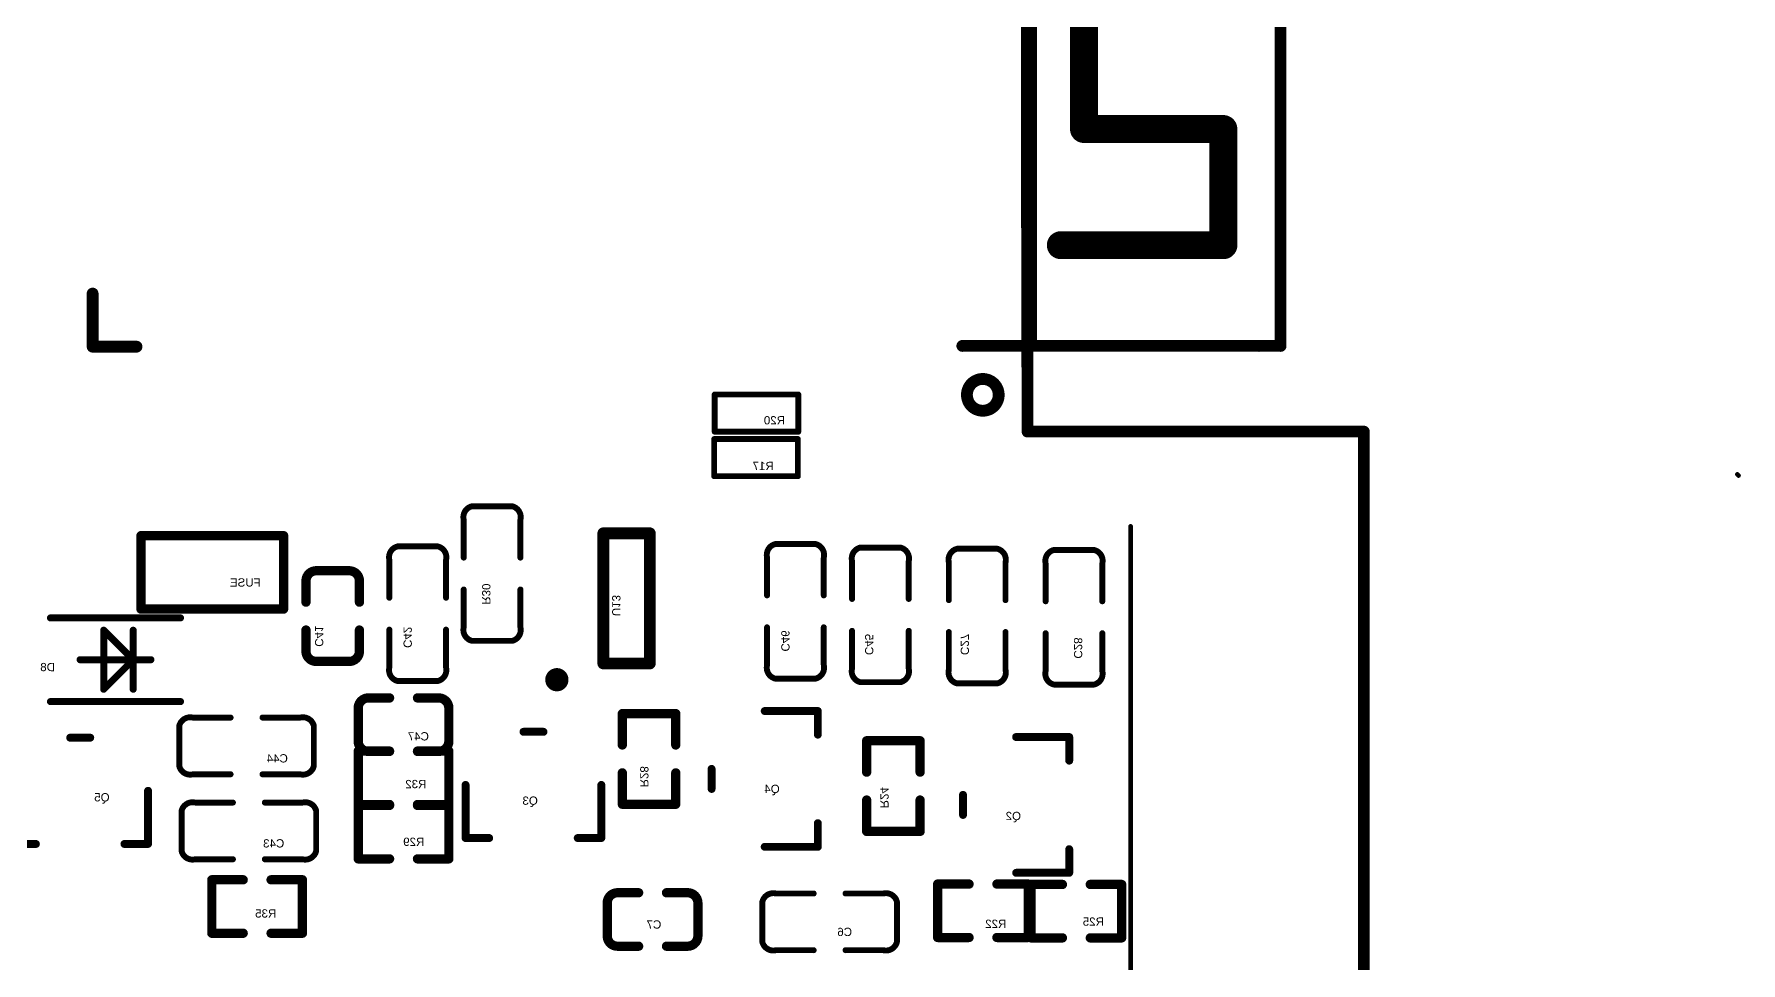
# Model space of a CAD drawing. Header units: millimetres. Extents: x 0 to 71, y -118 to 1.
# Drawn here: x 34.46 to 71.18, y -39.78 to -19.8 of the extents above; entities that cross this region are included whole.
import ezdxf

# ---------------------------------------------------------------- set-up
doc = ezdxf.new("R2010")
doc.units = ezdxf.units.MM
doc.layers.add('BottomOverlay', color=54, linetype='Continuous')
doc.layers.add('KeepOutLayer', color=6, linetype='Continuous')
doc.styles.add('Arial', font='arial.ttf', dxfattribs={"height": 0.2})

# ---------------------------------------------------------------- blocks, each defined once
blk = doc.blocks.new('WIFIM_SMD_ESP32_S32MB_B_4')
at = {"layer": 'BottomOverlay'}
for points, const_width in [([(-8.78, 9.143), (-8.78, 8.198)], 0.254), ([(-7.637, 9.143), (-8.78, 9.143)], 0.254), ([(7.603, 9.143), (8.873, 9.143)], 0.254), ([(8.873, 9.143), (8.873, 8.198)], 0.254), ([(-8.763, -9.571), (-8.763, -15.954)], 0.254), ([(9.271, -9.571), (9.271, -15.954)], 0.254), ([(-8.763, -11.054), (9.271, -11.054)], 0.254), ([(-6.596, -11.69), (-6.596, -15.19)], 0.6), ([(5.334, -11.822), (5.334, -15.189)], 0.6), ([(6.904, -11.822), (6.904, -15.189)], 0.6), ([(-4.097, -12.189), (-1.595, -12.189)], 0.6), ([(-4.097, -12.189), (-4.097, -15.189)], 0.6), ([(-1.595, -12.189), (-1.595, -15.189)], 0.6), ([(0.904, -12.189), (3.403, -12.189)], 0.6), ([(0.904, -12.189), (0.904, -15.189)], 0.6), ([(3.403, -12.189), (3.403, -15.189)], 0.6), ([(-4.097, -15.189), (-6.596, -15.19)], 0.6), ([(-1.595, -15.189), (0.904, -15.189)], 0.6), ([(3.403, -15.189), (6.904, -15.189)], 0.6), ([(-8.763, -15.954), (-8.763, -16.42)], 0.254), ([(9.271, -15.954), (9.274, -16.42)], 0.254), ([(-8.763, -16.42), (9.274, -16.42)], 0.254)]:
    blk.add_lwpolyline(points, dxfattribs=dict(at, const_width=const_width))
for points, const_width in [([(-8.843, 9.143, 1), (-8.716, 9.143, 1)], 0.127), ([(-8.843, 9.143, 1), (-8.716, 9.143, 1)], 0.127), ([(-7.7, 9.143, 1), (-7.573, 9.143, 1)], 0.127), ([(7.54, 9.143, 1), (7.667, 9.143, 1)], 0.127), ([(8.81, 9.143, 1), (8.937, 9.143, 1)], 0.127), ([(8.81, 9.143, 1), (8.937, 9.143, 1)], 0.127), ([(-8.843, 8.198, 1), (-8.716, 8.198, 1)], 0.127), ([(8.81, 8.198, 1), (8.937, 8.198, 1)], 0.127), ([(-9.474, -10.012, 1), (-10.158, -10.012, 1)], 0.254), ([(-8.827, -9.571, 1), (-8.7, -9.571, 1)], 0.127), ([(9.207, -9.571, 1), (9.334, -9.571, 1)], 0.127), ([(-10.222, -10.012, 1), (-10.095, -10.012, 1)], 0.127), ([(-9.537, -10.012, 1), (-9.41, -10.012, 1)], 0.127), ([(-8.826, -11.054, 1), (-8.7, -11.054, 1)], 0.127), ([(9.207, -11.054, 1), (9.334, -11.054, 1)], 0.127), ([(-6.746, -11.69, 1), (-6.446, -11.69, 1)], 0.3), ([(5.184, -11.822, 1), (5.484, -11.822, 1)], 0.3), ([(6.754, -11.822, 1), (7.054, -11.822, 1)], 0.3), ([(-4.247, -12.189, 1), (-3.947, -12.189, 1)], 0.3), ([(-4.247, -12.189, 1), (-3.947, -12.189, 1)], 0.3), ([(-1.745, -12.189, 1), (-1.445, -12.189, 1)], 0.3), ([(-1.745, -12.189, 1), (-1.445, -12.189, 1)], 0.3), ([(0.754, -12.189, 1), (1.054, -12.189, 1)], 0.3), ([(0.754, -12.189, 1), (1.054, -12.189, 1)], 0.3), ([(3.253, -12.189, 1), (3.553, -12.189, 1)], 0.3), ([(3.253, -12.189, 1), (3.553, -12.189, 1)], 0.3), ([(-6.746, -15.19, 1), (-6.446, -15.19, 1)], 0.3), ([(-6.746, -15.19, 1), (-6.446, -15.19, 1)], 0.3), ([(-4.247, -15.189, 1), (-3.947, -15.189, 1)], 0.3), ([(-4.247, -15.189, 1), (-3.947, -15.189, 1)], 0.3), ([(-1.745, -15.189, 1), (-1.445, -15.189, 1)], 0.3), ([(-1.745, -15.189, 1), (-1.445, -15.189, 1)], 0.3), ([(0.754, -15.189, 1), (1.054, -15.189, 1)], 0.3), ([(0.754, -15.189, 1), (1.054, -15.189, 1)], 0.3), ([(3.253, -15.189, 1), (3.553, -15.189, 1)], 0.3), ([(3.253, -15.189, 1), (3.553, -15.189, 1)], 0.3), ([(5.184, -15.189, 1), (5.484, -15.189, 1)], 0.3), ([(6.754, -15.189, 1), (7.054, -15.189, 1)], 0.3), ([(6.754, -15.189, 1), (7.054, -15.189, 1)], 0.3), ([(-8.827, -15.954, 1), (-8.7, -15.954, 1)], 0.127), ([(-8.827, -15.954, 1), (-8.7, -15.954, 1)], 0.127), ([(9.207, -15.954, 1), (9.334, -15.954, 1)], 0.127), ([(9.207, -15.954, 1), (9.334, -15.954, 1)], 0.127), ([(-8.827, -16.42, 1), (-8.7, -16.42, 1)], 0.127), ([(-8.827, -16.42, 1), (-8.7, -16.42, 1)], 0.127), ([(9.21, -16.42, 1), (9.337, -16.42, 1)], 0.127), ([(9.21, -16.42, 1), (9.337, -16.42, 1)], 0.127)]:
    blk.add_lwpolyline(points, format="xyb", close=True, dxfattribs=dict(at, const_width=const_width))
blk = doc.blocks.new('LC_SOT_23_5_B_10')
at = {"layer": 'BottomOverlay'}
for points, const_width in [([(1.625, 1.75, 1), (1.375, 1.75, 1)], 0.25), ([(1.313, 1.75, 1), (1.438, 1.75, 1)], 0.125), ([(1.563, 1.75, 1), (1.688, 1.75, 1)], 0.125), ([(-0.563, 1.4, 1), (-0.436, 1.4, 1)], 0.127), ([(-0.563, 1.4, 1), (-0.436, 1.4, 1)], 0.127), ([(0.437, 1.4, 1), (0.564, 1.4, 1)], 0.127), ([(0.437, 1.4, 1), (0.564, 1.4, 1)], 0.127), ([(-0.563, -1.4, 1), (-0.436, -1.4, 1)], 0.127), ([(-0.563, -1.4, 1), (-0.436, -1.4, 1)], 0.127), ([(0.437, -1.4, 1), (0.564, -1.4, 1)], 0.127), ([(0.437, -1.4, 1), (0.564, -1.4, 1)], 0.127)]:
    blk.add_lwpolyline(points, format="xyb", close=True, dxfattribs=dict(at, const_width=const_width))
at = {"layer": 'BottomOverlay', "const_width": 0.254}
for points in [[(0.5, 1.4), (-0.5, 1.4)], [(-0.5, 1.4), (-0.5, -1.4)], [(0.5, 1.4), (0.5, -1.4)], [(0.5, -1.4), (-0.5, -1.4)]]:
    blk.add_lwpolyline(points, dxfattribs=at)
blk = doc.blocks.new('LC_0402_R_B_33')
at = {"layer": 'BottomOverlay', "const_width": 0.2}
for points in [[(-0.975, 0.575), (-0.3, 0.575)], [(-0.975, -0.575), (-0.975, 0.575)], [(0.3, 0.575), (0.975, 0.575)], [(0.975, -0.575), (0.975, 0.575)], [(-0.975, -0.575), (-0.3, -0.575)], [(0.3, -0.575), (0.975, -0.575)]]:
    blk.add_lwpolyline(points, dxfattribs=at)
at = {"layer": 'BottomOverlay', "const_width": 0.1}
for points in [[(-1.025, 0.575, 1), (-0.925, 0.575, 1)], [(-1.025, 0.575, 1), (-0.925, 0.575, 1)], [(-0.35, 0.575, 1), (-0.25, 0.575, 1)], [(0.25, 0.575, 1), (0.35, 0.575, 1)], [(0.925, 0.575, 1), (1.025, 0.575, 1)], [(0.925, 0.575, 1), (1.025, 0.575, 1)], [(-1.025, -0.575, 1), (-0.925, -0.575, 1)], [(-1.025, -0.575, 1), (-0.925, -0.575, 1)], [(-0.35, -0.575, 1), (-0.25, -0.575, 1)], [(0.25, -0.575, 1), (0.35, -0.575, 1)], [(0.925, -0.575, 1), (1.025, -0.575, 1)], [(0.925, -0.575, 1), (1.025, -0.575, 1)]]:
    blk.add_lwpolyline(points, format="xyb", close=True, dxfattribs=at)
blk = doc.blocks.new('LC_0402_R_B_34')
at = {"layer": 'BottomOverlay', "const_width": 0.2}
for points in [[(-0.3, 0.575), (-0.975, 0.575)], [(-0.975, 0.575), (-0.975, -0.575)], [(0.975, 0.575), (0.3, 0.575)], [(0.975, 0.575), (0.975, -0.575)], [(-0.3, -0.575), (-0.975, -0.575)], [(0.975, -0.575), (0.3, -0.575)]]:
    blk.add_lwpolyline(points, dxfattribs=at)
at = {"layer": 'BottomOverlay', "const_width": 0.1}
for points in [[(-1.025, 0.575, 1), (-0.925, 0.575, 1)], [(-1.025, 0.575, 1), (-0.925, 0.575, 1)], [(-0.35, 0.575, 1), (-0.25, 0.575, 1)], [(0.25, 0.575, 1), (0.35, 0.575, 1)], [(0.925, 0.575, 1), (1.025, 0.575, 1)], [(0.925, 0.575, 1), (1.025, 0.575, 1)], [(-1.025, -0.575, 1), (-0.925, -0.575, 1)], [(-1.025, -0.575, 1), (-0.925, -0.575, 1)], [(-0.35, -0.575, 1), (-0.25, -0.575, 1)], [(0.25, -0.575, 1), (0.35, -0.575, 1)], [(0.925, -0.575, 1), (1.025, -0.575, 1)], [(0.925, -0.575, 1), (1.025, -0.575, 1)]]:
    blk.add_lwpolyline(points, format="xyb", close=True, dxfattribs=at)
blk = doc.blocks.new('C0603_B_35')
at = {"layer": 'BottomOverlay', "const_width": 0.127}
for points in [[(-1.448, 0.432, -0.414214), (-1.155, 0.61)], [(1.156, 0.61, -0.413702), (1.448, 0.432)], [(-1.156, -0.61, -0.413702), (-1.448, -0.432)], [(1.448, -0.432, -0.414214), (1.155, -0.61)]]:
    blk.add_lwpolyline(points, format="xyb", dxfattribs=at)
for points in [[(-1.448, 0.432), (-1.448, -0.432)], [(-1.156, 0.61), (-0.343, 0.61)], [(0.343, 0.61), (1.156, 0.61)], [(1.448, 0.432), (1.448, -0.432)], [(-1.156, -0.61), (-0.343, -0.61)], [(0.343, -0.61), (1.156, -0.61)]]:
    blk.add_lwpolyline(points, dxfattribs=at)
at = {"layer": 'BottomOverlay', "const_width": 0.0635}
for points in [[(-1.48, 0.432, 1), (-1.416, 0.432, 1)], [(-1.48, 0.432, 1), (-1.416, 0.432, 1)], [(-1.187, 0.61, 1), (-1.124, 0.61, 1)], [(-1.187, 0.61, 1), (-1.124, 0.61, 1)], [(-0.375, 0.61, 1), (-0.311, 0.61, 1)], [(0.311, 0.61, 1), (0.375, 0.61, 1)], [(1.124, 0.61, 1), (1.187, 0.61, 1)], [(1.124, 0.61, 1), (1.187, 0.61, 1)], [(1.416, 0.432, 1), (1.48, 0.432, 1)], [(1.416, 0.432, 1), (1.48, 0.432, 1)], [(-1.48, -0.432, 1), (-1.416, -0.432, 1)], [(-1.48, -0.432, 1), (-1.416, -0.432, 1)], [(-1.187, -0.61, 1), (-1.124, -0.61, 1)], [(-1.187, -0.61, 1), (-1.124, -0.61, 1)], [(-0.375, -0.61, 1), (-0.311, -0.61, 1)], [(0.311, -0.61, 1), (0.375, -0.61, 1)], [(1.124, -0.61, 1), (1.187, -0.61, 1)], [(1.124, -0.61, 1), (1.187, -0.61, 1)], [(1.416, -0.432, 1), (1.48, -0.432, 1)], [(1.416, -0.432, 1), (1.48, -0.432, 1)]]:
    blk.add_lwpolyline(points, format="xyb", close=True, dxfattribs=at)
blk = doc.blocks.new('LC_0402_R_B_37')
at = {"layer": 'BottomOverlay', "const_width": 0.2}
for points in [[(-0.3, 0.575), (-0.975, 0.575)], [(-0.975, 0.575), (-0.975, -0.575)], [(0.975, 0.575), (0.3, 0.575)], [(0.975, 0.575), (0.975, -0.575)], [(-0.3, -0.575), (-0.975, -0.575)], [(0.975, -0.575), (0.3, -0.575)]]:
    blk.add_lwpolyline(points, dxfattribs=at)
at = {"layer": 'BottomOverlay', "const_width": 0.1}
for points in [[(-1.025, 0.575, 1), (-0.925, 0.575, 1)], [(-1.025, 0.575, 1), (-0.925, 0.575, 1)], [(-0.35, 0.575, 1), (-0.25, 0.575, 1)], [(0.25, 0.575, 1), (0.35, 0.575, 1)], [(0.925, 0.575, 1), (1.025, 0.575, 1)], [(0.925, 0.575, 1), (1.025, 0.575, 1)], [(-1.025, -0.575, 1), (-0.925, -0.575, 1)], [(-1.025, -0.575, 1), (-0.925, -0.575, 1)], [(-0.35, -0.575, 1), (-0.25, -0.575, 1)], [(0.25, -0.575, 1), (0.35, -0.575, 1)], [(0.925, -0.575, 1), (1.025, -0.575, 1)], [(0.925, -0.575, 1), (1.025, -0.575, 1)]]:
    blk.add_lwpolyline(points, format="xyb", close=True, dxfattribs=at)
blk = doc.blocks.new('LC_0402_R_B_38')
at = {"layer": 'BottomOverlay', "const_width": 0.2}
for points in [[(-0.975, 0.575), (-0.3, 0.575)], [(-0.975, 0.575), (-0.975, -0.575)], [(0.3, 0.575), (0.975, 0.575)], [(0.975, 0.575), (0.975, -0.575)], [(-0.975, -0.575), (-0.3, -0.575)], [(0.3, -0.575), (0.975, -0.575)]]:
    blk.add_lwpolyline(points, dxfattribs=at)
at = {"layer": 'BottomOverlay', "const_width": 0.1}
for points in [[(-1.025, 0.575, 1), (-0.925, 0.575, 1)], [(-1.025, 0.575, 1), (-0.925, 0.575, 1)], [(-0.35, 0.575, 1), (-0.25, 0.575, 1)], [(0.25, 0.575, 1), (0.35, 0.575, 1)], [(0.925, 0.575, 1), (1.025, 0.575, 1)], [(0.925, 0.575, 1), (1.025, 0.575, 1)], [(-1.025, -0.575, 1), (-0.925, -0.575, 1)], [(-1.025, -0.575, 1), (-0.925, -0.575, 1)], [(-0.35, -0.575, 1), (-0.25, -0.575, 1)], [(0.25, -0.575, 1), (0.35, -0.575, 1)], [(0.925, -0.575, 1), (1.025, -0.575, 1)], [(0.925, -0.575, 1), (1.025, -0.575, 1)]]:
    blk.add_lwpolyline(points, format="xyb", close=True, dxfattribs=at)
blk = doc.blocks.new('LC_0402_R_B_39')
at = {"layer": 'BottomOverlay', "const_width": 0.2}
for points in [[(-0.975, 0.575), (-0.3, 0.575)], [(-0.975, -0.575), (-0.975, 0.575)], [(0.3, 0.575), (0.975, 0.575)], [(0.975, -0.575), (0.975, 0.575)], [(-0.975, -0.575), (-0.3, -0.575)], [(0.3, -0.575), (0.975, -0.575)]]:
    blk.add_lwpolyline(points, dxfattribs=at)
at = {"layer": 'BottomOverlay', "const_width": 0.1}
for points in [[(-1.025, 0.575, 1), (-0.925, 0.575, 1)], [(-1.025, 0.575, 1), (-0.925, 0.575, 1)], [(-0.35, 0.575, 1), (-0.25, 0.575, 1)], [(0.25, 0.575, 1), (0.35, 0.575, 1)], [(0.925, 0.575, 1), (1.025, 0.575, 1)], [(0.925, 0.575, 1), (1.025, 0.575, 1)], [(-1.025, -0.575, 1), (-0.925, -0.575, 1)], [(-1.025, -0.575, 1), (-0.925, -0.575, 1)], [(-0.35, -0.575, 1), (-0.25, -0.575, 1)], [(0.25, -0.575, 1), (0.35, -0.575, 1)], [(0.925, -0.575, 1), (1.025, -0.575, 1)], [(0.925, -0.575, 1), (1.025, -0.575, 1)]]:
    blk.add_lwpolyline(points, format="xyb", close=True, dxfattribs=at)
blk = doc.blocks.new('LC_0402_R_B_40')
at = {"layer": 'BottomOverlay', "const_width": 0.2}
for points in [[(-0.975, 0.575), (-0.3, 0.575)], [(-0.975, 0.575), (-0.975, -0.575)], [(0.3, 0.575), (0.975, 0.575)], [(0.975, 0.575), (0.975, -0.575)], [(-0.975, -0.575), (-0.3, -0.575)], [(0.3, -0.575), (0.975, -0.575)]]:
    blk.add_lwpolyline(points, dxfattribs=at)
at = {"layer": 'BottomOverlay', "const_width": 0.1}
for points in [[(-1.025, 0.575, 1), (-0.925, 0.575, 1)], [(-1.025, 0.575, 1), (-0.925, 0.575, 1)], [(-0.35, 0.575, 1), (-0.25, 0.575, 1)], [(0.25, 0.575, 1), (0.35, 0.575, 1)], [(0.925, 0.575, 1), (1.025, 0.575, 1)], [(0.925, 0.575, 1), (1.025, 0.575, 1)], [(-1.025, -0.575, 1), (-0.925, -0.575, 1)], [(-1.025, -0.575, 1), (-0.925, -0.575, 1)], [(-0.35, -0.575, 1), (-0.25, -0.575, 1)], [(0.25, -0.575, 1), (0.35, -0.575, 1)], [(0.925, -0.575, 1), (1.025, -0.575, 1)], [(0.925, -0.575, 1), (1.025, -0.575, 1)]]:
    blk.add_lwpolyline(points, format="xyb", close=True, dxfattribs=at)
blk = doc.blocks.new('LC_0402_R_B_41')
at = {"layer": 'BottomOverlay', "const_width": 0.2}
for points in [[(-0.3, 0.575), (-0.975, 0.575)], [(-0.975, 0.575), (-0.975, -0.575)], [(0.975, 0.575), (0.3, 0.575)], [(0.975, 0.575), (0.975, -0.575)], [(-0.3, -0.575), (-0.975, -0.575)], [(0.975, -0.575), (0.3, -0.575)]]:
    blk.add_lwpolyline(points, dxfattribs=at)
at = {"layer": 'BottomOverlay', "const_width": 0.1}
for points in [[(-1.025, 0.575, 1), (-0.925, 0.575, 1)], [(-1.025, 0.575, 1), (-0.925, 0.575, 1)], [(-0.35, 0.575, 1), (-0.25, 0.575, 1)], [(0.25, 0.575, 1), (0.35, 0.575, 1)], [(0.925, 0.575, 1), (1.025, 0.575, 1)], [(0.925, 0.575, 1), (1.025, 0.575, 1)], [(-1.025, -0.575, 1), (-0.925, -0.575, 1)], [(-1.025, -0.575, 1), (-0.925, -0.575, 1)], [(-0.35, -0.575, 1), (-0.25, -0.575, 1)], [(0.25, -0.575, 1), (0.35, -0.575, 1)], [(0.925, -0.575, 1), (1.025, -0.575, 1)], [(0.925, -0.575, 1), (1.025, -0.575, 1)]]:
    blk.add_lwpolyline(points, format="xyb", close=True, dxfattribs=at)
blk = doc.blocks.new('R0402_B_43')
at = {"layer": 'BottomOverlay', "const_width": 0.127}
for points in [[(0.902, 0.392), (-0.898, 0.392)], [(-0.898, 0.392), (-0.898, -0.408)], [(0.902, -0.408), (0.902, 0.392)], [(0.902, -0.408), (-0.898, -0.408)]]:
    blk.add_lwpolyline(points, dxfattribs=at)
at = {"layer": 'BottomOverlay', "const_width": 0.0635}
for points in [[(-0.93, 0.392, 1), (-0.867, 0.392, 1)], [(-0.93, 0.392, 1), (-0.867, 0.392, 1)], [(0.87, 0.392, 1), (0.933, 0.392, 1)], [(0.87, 0.392, 1), (0.933, 0.392, 1)], [(-0.93, -0.408, 1), (-0.867, -0.408, 1)], [(-0.93, -0.408, 1), (-0.867, -0.408, 1)], [(0.87, -0.408, 1), (0.933, -0.408, 1)], [(0.87, -0.408, 1), (0.933, -0.408, 1)]]:
    blk.add_lwpolyline(points, format="xyb", close=True, dxfattribs=at)
blk = doc.blocks.new('R0402_B_47')
at = {"layer": 'BottomOverlay', "const_width": 0.127}
for points in [[(0.902, 0.392), (-0.898, 0.392)], [(-0.898, 0.392), (-0.898, -0.408)], [(0.902, -0.408), (0.902, 0.392)], [(0.902, -0.408), (-0.898, -0.408)]]:
    blk.add_lwpolyline(points, dxfattribs=at)
at = {"layer": 'BottomOverlay', "const_width": 0.0635}
for points in [[(-0.93, 0.392, 1), (-0.867, 0.392, 1)], [(-0.93, 0.392, 1), (-0.867, 0.392, 1)], [(0.87, 0.392, 1), (0.933, 0.392, 1)], [(0.87, 0.392, 1), (0.933, 0.392, 1)], [(-0.93, -0.408, 1), (-0.867, -0.408, 1)], [(-0.93, -0.408, 1), (-0.867, -0.408, 1)], [(0.87, -0.408, 1), (0.933, -0.408, 1)], [(0.87, -0.408, 1), (0.933, -0.408, 1)]]:
    blk.add_lwpolyline(points, format="xyb", close=True, dxfattribs=at)
blk = doc.blocks.new('SOT_23___GDS_B_56')
at = {"layer": 'BottomOverlay', "const_width": 0.17}
for points in [[(-0.213, 1.143), (0.218, 1.143)], [(-1.458, -1.143), (-1.458, 0)], [(1.463, -1.143), (1.463, 0)], [(-1.458, -1.143), (-0.95, -1.143)], [(0.955, -1.143), (1.463, -1.143)]]:
    blk.add_lwpolyline(points, dxfattribs=at)
at = {"layer": 'BottomOverlay', "const_width": 0.085}
for points in [[(-0.256, 1.143, 1), (-0.171, 1.143, 1)], [(0.176, 1.143, 1), (0.261, 1.143, 1)], [(-1.501, 0, 1), (-1.416, 0, 1)], [(1.42, 0, 1), (1.505, 0, 1)], [(-1.501, -1.143, 1), (-1.416, -1.143, 1)], [(-1.501, -1.143, 1), (-1.416, -1.143, 1)], [(-0.993, -1.143, 1), (-0.908, -1.143, 1)], [(0.912, -1.143, 1), (0.997, -1.143, 1)], [(1.42, -1.143, 1), (1.505, -1.143, 1)], [(1.42, -1.143, 1), (1.505, -1.143, 1)]]:
    blk.add_lwpolyline(points, format="xyb", close=True, dxfattribs=at)
blk = doc.blocks.new('SOT_23___GDS_B_57')
at = {"layer": 'BottomOverlay', "const_width": 0.17}
for points in [[(-0.213, 1.143), (0.218, 1.143)], [(-1.458, 0), (-1.458, -1.143)], [(1.463, 0), (1.463, -1.143)], [(-1.458, -1.143), (-0.95, -1.143)], [(0.955, -1.143), (1.463, -1.143)]]:
    blk.add_lwpolyline(points, dxfattribs=at)
at = {"layer": 'BottomOverlay', "const_width": 0.085}
for points in [[(-0.256, 1.143, 1), (-0.171, 1.143, 1)], [(0.176, 1.143, 1), (0.261, 1.143, 1)], [(-1.501, 0, 1), (-1.416, 0, 1)], [(1.42, 0, 1), (1.505, 0, 1)], [(-1.501, -1.143, 1), (-1.416, -1.143, 1)], [(-1.501, -1.143, 1), (-1.416, -1.143, 1)], [(-0.993, -1.143, 1), (-0.908, -1.143, 1)], [(0.912, -1.143, 1), (0.997, -1.143, 1)], [(1.42, -1.143, 1), (1.505, -1.143, 1)], [(1.42, -1.143, 1), (1.505, -1.143, 1)]]:
    blk.add_lwpolyline(points, format="xyb", close=True, dxfattribs=at)
blk = doc.blocks.new('SOT_23___GDS_B_58')
at = {"layer": 'BottomOverlay', "const_width": 0.17}
for points in [[(-0.213, 1.143), (0.218, 1.143)], [(-1.458, -1.143), (-1.458, 0)], [(1.463, -1.143), (1.463, 0)], [(-1.458, -1.143), (-0.95, -1.143)], [(0.955, -1.143), (1.463, -1.143)]]:
    blk.add_lwpolyline(points, dxfattribs=at)
at = {"layer": 'BottomOverlay', "const_width": 0.085}
for points in [[(-0.256, 1.143, 1), (-0.171, 1.143, 1)], [(0.176, 1.143, 1), (0.261, 1.143, 1)], [(-1.501, 0, 1), (-1.416, 0, 1)], [(1.42, 0, 1), (1.505, 0, 1)], [(-1.501, -1.143, 1), (-1.416, -1.143, 1)], [(-1.501, -1.143, 1), (-1.416, -1.143, 1)], [(-0.993, -1.143, 1), (-0.908, -1.143, 1)], [(0.912, -1.143, 1), (0.997, -1.143, 1)], [(1.42, -1.143, 1), (1.505, -1.143, 1)], [(1.42, -1.143, 1), (1.505, -1.143, 1)]]:
    blk.add_lwpolyline(points, format="xyb", close=True, dxfattribs=at)
blk = doc.blocks.new('SOT_23___BCE_B_59')
at = {"layer": 'BottomOverlay', "const_width": 0.17}
for points in [[(-0.213, 1.143), (0.218, 1.143)], [(-1.458, 0), (-1.458, -1.143)], [(1.463, 0), (1.463, -1.143)], [(-1.458, -1.143), (-0.95, -1.143)], [(0.955, -1.143), (1.463, -1.143)]]:
    blk.add_lwpolyline(points, dxfattribs=at)
at = {"layer": 'BottomOverlay', "const_width": 0.085}
for points in [[(-0.256, 1.143, 1), (-0.171, 1.143, 1)], [(0.176, 1.143, 1), (0.261, 1.143, 1)], [(-1.501, 0, 1), (-1.416, 0, 1)], [(1.42, 0, 1), (1.505, 0, 1)], [(-1.501, -1.143, 1), (-1.416, -1.143, 1)], [(-1.501, -1.143, 1), (-1.416, -1.143, 1)], [(-0.993, -1.143, 1), (-0.908, -1.143, 1)], [(0.912, -1.143, 1), (0.997, -1.143, 1)], [(1.42, -1.143, 1), (1.505, -1.143, 1)], [(1.42, -1.143, 1), (1.505, -1.143, 1)]]:
    blk.add_lwpolyline(points, format="xyb", close=True, dxfattribs=at)
blk = doc.blocks.new('LC_0603_L_B_80')
at = {"layer": 'BottomOverlay', "const_width": 0.2}
for points in [[(-1.535, -0.79), (-1.535, 0.79)], [(-1.535, 0.79), (1.535, 0.79)], [(1.535, -0.79), (1.535, 0.79)], [(-1.535, -0.79), (1.535, -0.79)]]:
    blk.add_lwpolyline(points, dxfattribs=at)
at = {"layer": 'BottomOverlay', "const_width": 0.1}
for points in [[(-1.585, 0.79, 1), (-1.485, 0.79, 1)], [(-1.585, 0.79, 1), (-1.485, 0.79, 1)], [(1.485, 0.79, 1), (1.585, 0.79, 1)], [(1.485, 0.79, 1), (1.585, 0.79, 1)], [(-1.585, -0.79, 1), (-1.485, -0.79, 1)], [(-1.585, -0.79, 1), (-1.485, -0.79, 1)], [(1.485, -0.79, 1), (1.585, -0.79, 1)], [(1.485, -0.79, 1), (1.585, -0.79, 1)]]:
    blk.add_lwpolyline(points, format="xyb", close=True, dxfattribs=at)
blk = doc.blocks.new('SDO123_B_88')
at = {"layer": 'BottomOverlay', "const_width": 0.15}
for points in [[(-1.4, 0.9), (1.4, 0.9)], [(-0.254, 0.635), (0.254, 0.127)], [(-0.254, 0.254), (-0.254, 0.635)], [(0.381, -0.635), (0.381, 0.635)], [(-0.762, 0), (0.762, 0)], [(-0.254, -0.635), (-0.254, 0.254)], [(-0.254, -0.635), (0.254, -0.127)], [(-1.4, -0.9), (1.4, -0.9)]]:
    blk.add_lwpolyline(points, dxfattribs=at)
at = {"layer": 'BottomOverlay', "const_width": 0.075}
for points in [[(-1.438, 0.9, 1), (-1.362, 0.9, 1)], [(1.362, 0.9, 1), (1.438, 0.9, 1)], [(-0.292, 0.635, 1), (-0.216, 0.635, 1)], [(-0.292, 0.635, 1), (-0.216, 0.635, 1)], [(0.343, 0.635, 1), (0.419, 0.635, 1)], [(-0.8, 0, 1), (-0.724, 0, 1)], [(-0.292, 0.254, 1), (-0.216, 0.254, 1)], [(-0.292, 0.254, 1), (-0.216, 0.254, 1)], [(0.216, 0.127, 1), (0.292, 0.127, 1)], [(0.724, 0, 1), (0.8, 0, 1)], [(0.216, -0.127, 1), (0.292, -0.127, 1)], [(-0.292, -0.635, 1), (-0.216, -0.635, 1)], [(-0.292, -0.635, 1), (-0.216, -0.635, 1)], [(0.343, -0.635, 1), (0.419, -0.635, 1)], [(-1.438, -0.9, 1), (-1.362, -0.9, 1)], [(1.362, -0.9, 1), (1.438, -0.9, 1)]]:
    blk.add_lwpolyline(points, format="xyb", close=True, dxfattribs=at)
blk = doc.blocks.new('LC_0402_C_B_97')
at = {"layer": 'BottomOverlay', "const_width": 0.2}
for points in [[(-0.975, 0.355, -0.414214), (-0.755, 0.575)], [(0.755, 0.575, -0.414214), (0.975, 0.355)], [(-0.755, -0.575, -0.414214), (-0.975, -0.355)], [(0.975, -0.355, -0.414214), (0.755, -0.575)]]:
    blk.add_lwpolyline(points, format="xyb", dxfattribs=at)
for points in [[(-0.975, 0.355), (-0.975, -0.355)], [(-0.3, 0.575), (-0.755, 0.575)], [(0.755, 0.575), (0.3, 0.575)], [(0.975, 0.355), (0.975, -0.355)], [(-0.3, -0.575), (-0.755, -0.575)], [(0.755, -0.575), (0.3, -0.575)]]:
    blk.add_lwpolyline(points, dxfattribs=at)
at = {"layer": 'BottomOverlay', "const_width": 0.1}
for points in [[(-1.025, 0.355, 1), (-0.925, 0.355, 1)], [(-1.025, 0.355, 1), (-0.925, 0.355, 1)], [(-0.805, 0.575, 1), (-0.705, 0.575, 1)], [(-0.805, 0.575, 1), (-0.705, 0.575, 1)], [(-0.35, 0.575, 1), (-0.25, 0.575, 1)], [(0.25, 0.575, 1), (0.35, 0.575, 1)], [(0.705, 0.575, 1), (0.805, 0.575, 1)], [(0.705, 0.575, 1), (0.805, 0.575, 1)], [(0.925, 0.355, 1), (1.025, 0.355, 1)], [(0.925, 0.355, 1), (1.025, 0.355, 1)], [(-1.025, -0.355, 1), (-0.925, -0.355, 1)], [(-1.025, -0.355, 1), (-0.925, -0.355, 1)], [(0.925, -0.355, 1), (1.025, -0.355, 1)], [(0.925, -0.355, 1), (1.025, -0.355, 1)], [(-0.805, -0.575, 1), (-0.705, -0.575, 1)], [(-0.805, -0.575, 1), (-0.705, -0.575, 1)], [(-0.35, -0.575, 1), (-0.25, -0.575, 1)], [(0.25, -0.575, 1), (0.35, -0.575, 1)], [(0.705, -0.575, 1), (0.805, -0.575, 1)], [(0.705, -0.575, 1), (0.805, -0.575, 1)]]:
    blk.add_lwpolyline(points, format="xyb", close=True, dxfattribs=at)
blk = doc.blocks.new('C0603_B_98')
at = {"layer": 'BottomOverlay', "const_width": 0.127}
for points in [[(-1.448, 0.432, -0.414214), (-1.155, 0.61)], [(1.156, 0.61, -0.413702), (1.448, 0.432)], [(-1.156, -0.61, -0.413702), (-1.448, -0.432)], [(1.448, -0.432, -0.414214), (1.155, -0.61)]]:
    blk.add_lwpolyline(points, format="xyb", dxfattribs=at)
for points in [[(-1.448, -0.432), (-1.448, 0.432)], [(-1.156, 0.61), (-0.343, 0.61)], [(0.343, 0.61), (1.156, 0.61)], [(1.448, -0.432), (1.448, 0.432)], [(-1.156, -0.61), (-0.343, -0.61)], [(0.343, -0.61), (1.156, -0.61)]]:
    blk.add_lwpolyline(points, dxfattribs=at)
at = {"layer": 'BottomOverlay', "const_width": 0.0635}
for points in [[(-1.48, 0.432, 1), (-1.416, 0.432, 1)], [(-1.48, 0.432, 1), (-1.416, 0.432, 1)], [(-1.187, 0.61, 1), (-1.124, 0.61, 1)], [(-1.187, 0.61, 1), (-1.124, 0.61, 1)], [(-0.375, 0.61, 1), (-0.311, 0.61, 1)], [(0.311, 0.61, 1), (0.375, 0.61, 1)], [(1.124, 0.61, 1), (1.187, 0.61, 1)], [(1.124, 0.61, 1), (1.187, 0.61, 1)], [(1.416, 0.432, 1), (1.48, 0.432, 1)], [(1.416, 0.432, 1), (1.48, 0.432, 1)], [(-1.48, -0.432, 1), (-1.416, -0.432, 1)], [(-1.48, -0.432, 1), (-1.416, -0.432, 1)], [(-1.187, -0.61, 1), (-1.124, -0.61, 1)], [(-1.187, -0.61, 1), (-1.124, -0.61, 1)], [(-0.375, -0.61, 1), (-0.311, -0.61, 1)], [(0.311, -0.61, 1), (0.375, -0.61, 1)], [(1.124, -0.61, 1), (1.187, -0.61, 1)], [(1.124, -0.61, 1), (1.187, -0.61, 1)], [(1.416, -0.432, 1), (1.48, -0.432, 1)], [(1.416, -0.432, 1), (1.48, -0.432, 1)]]:
    blk.add_lwpolyline(points, format="xyb", close=True, dxfattribs=at)
blk = doc.blocks.new('LC_0402_C_B_105')
at = {"layer": 'BottomOverlay', "const_width": 0.2}
for points in [[(-0.975, 0.355, -0.414214), (-0.755, 0.575)], [(0.755, 0.575, -0.414214), (0.975, 0.355)], [(-0.755, -0.575, -0.414214), (-0.975, -0.355)], [(0.975, -0.355, -0.414214), (0.755, -0.575)]]:
    blk.add_lwpolyline(points, format="xyb", dxfattribs=at)
for points in [[(-0.975, 0.355), (-0.975, -0.355)], [(-0.3, 0.575), (-0.755, 0.575)], [(0.755, 0.575), (0.3, 0.575)], [(0.975, 0.355), (0.975, -0.355)], [(-0.3, -0.575), (-0.755, -0.575)], [(0.755, -0.575), (0.3, -0.575)]]:
    blk.add_lwpolyline(points, dxfattribs=at)
at = {"layer": 'BottomOverlay', "const_width": 0.1}
for points in [[(-1.025, 0.355, 1), (-0.925, 0.355, 1)], [(-1.025, 0.355, 1), (-0.925, 0.355, 1)], [(-0.805, 0.575, 1), (-0.705, 0.575, 1)], [(-0.805, 0.575, 1), (-0.705, 0.575, 1)], [(-0.35, 0.575, 1), (-0.25, 0.575, 1)], [(0.25, 0.575, 1), (0.35, 0.575, 1)], [(0.705, 0.575, 1), (0.805, 0.575, 1)], [(0.705, 0.575, 1), (0.805, 0.575, 1)], [(0.925, 0.355, 1), (1.025, 0.355, 1)], [(0.925, 0.355, 1), (1.025, 0.355, 1)], [(-1.025, -0.355, 1), (-0.925, -0.355, 1)], [(-1.025, -0.355, 1), (-0.925, -0.355, 1)], [(0.925, -0.355, 1), (1.025, -0.355, 1)], [(0.925, -0.355, 1), (1.025, -0.355, 1)], [(-0.805, -0.575, 1), (-0.705, -0.575, 1)], [(-0.805, -0.575, 1), (-0.705, -0.575, 1)], [(-0.35, -0.575, 1), (-0.25, -0.575, 1)], [(0.25, -0.575, 1), (0.35, -0.575, 1)], [(0.705, -0.575, 1), (0.805, -0.575, 1)], [(0.705, -0.575, 1), (0.805, -0.575, 1)]]:
    blk.add_lwpolyline(points, format="xyb", close=True, dxfattribs=at)
blk = doc.blocks.new('C0603_B_106')
at = {"layer": 'BottomOverlay', "const_width": 0.127}
for points in [[(-1.448, 0.432, -0.414214), (-1.155, 0.61)], [(1.156, 0.61, -0.413702), (1.448, 0.432)], [(-1.156, -0.61, -0.413702), (-1.448, -0.432)], [(1.448, -0.432, -0.414214), (1.155, -0.61)]]:
    blk.add_lwpolyline(points, format="xyb", dxfattribs=at)
for points in [[(-1.448, -0.432), (-1.448, 0.432)], [(-0.343, 0.61), (-1.156, 0.61)], [(1.156, 0.61), (0.343, 0.61)], [(1.448, -0.432), (1.448, 0.432)], [(-0.343, -0.61), (-1.156, -0.61)], [(1.156, -0.61), (0.343, -0.61)]]:
    blk.add_lwpolyline(points, dxfattribs=at)
at = {"layer": 'BottomOverlay', "const_width": 0.0635}
for points in [[(-1.48, 0.432, 1), (-1.416, 0.432, 1)], [(-1.48, 0.432, 1), (-1.416, 0.432, 1)], [(-1.187, 0.61, 1), (-1.124, 0.61, 1)], [(-1.187, 0.61, 1), (-1.124, 0.61, 1)], [(-0.375, 0.61, 1), (-0.311, 0.61, 1)], [(0.311, 0.61, 1), (0.375, 0.61, 1)], [(1.124, 0.61, 1), (1.187, 0.61, 1)], [(1.124, 0.61, 1), (1.187, 0.61, 1)], [(1.416, 0.432, 1), (1.48, 0.432, 1)], [(1.416, 0.432, 1), (1.48, 0.432, 1)], [(-1.48, -0.432, 1), (-1.416, -0.432, 1)], [(-1.48, -0.432, 1), (-1.416, -0.432, 1)], [(-1.187, -0.61, 1), (-1.124, -0.61, 1)], [(-1.187, -0.61, 1), (-1.124, -0.61, 1)], [(-0.375, -0.61, 1), (-0.311, -0.61, 1)], [(0.311, -0.61, 1), (0.375, -0.61, 1)], [(1.124, -0.61, 1), (1.187, -0.61, 1)], [(1.124, -0.61, 1), (1.187, -0.61, 1)], [(1.416, -0.432, 1), (1.48, -0.432, 1)], [(1.416, -0.432, 1), (1.48, -0.432, 1)]]:
    blk.add_lwpolyline(points, format="xyb", close=True, dxfattribs=at)
blk = doc.blocks.new('C0603_B_107')
at = {"layer": 'BottomOverlay', "const_width": 0.127}
for points in [[(-1.448, 0.432, -0.414214), (-1.155, 0.61)], [(1.156, 0.61, -0.413702), (1.448, 0.432)], [(-1.156, -0.61, -0.413702), (-1.448, -0.432)], [(1.448, -0.432, -0.414214), (1.155, -0.61)]]:
    blk.add_lwpolyline(points, format="xyb", dxfattribs=at)
for points in [[(-1.448, -0.432), (-1.448, 0.432)], [(-0.343, 0.61), (-1.156, 0.61)], [(1.156, 0.61), (0.343, 0.61)], [(1.448, -0.432), (1.448, 0.432)], [(-0.343, -0.61), (-1.156, -0.61)], [(1.156, -0.61), (0.343, -0.61)]]:
    blk.add_lwpolyline(points, dxfattribs=at)
at = {"layer": 'BottomOverlay', "const_width": 0.0635}
for points in [[(-1.48, 0.432, 1), (-1.416, 0.432, 1)], [(-1.48, 0.432, 1), (-1.416, 0.432, 1)], [(-1.187, 0.61, 1), (-1.124, 0.61, 1)], [(-1.187, 0.61, 1), (-1.124, 0.61, 1)], [(-0.375, 0.61, 1), (-0.311, 0.61, 1)], [(0.311, 0.61, 1), (0.375, 0.61, 1)], [(1.124, 0.61, 1), (1.187, 0.61, 1)], [(1.124, 0.61, 1), (1.187, 0.61, 1)], [(1.416, 0.432, 1), (1.48, 0.432, 1)], [(1.416, 0.432, 1), (1.48, 0.432, 1)], [(-1.48, -0.432, 1), (-1.416, -0.432, 1)], [(-1.48, -0.432, 1), (-1.416, -0.432, 1)], [(-1.187, -0.61, 1), (-1.124, -0.61, 1)], [(-1.187, -0.61, 1), (-1.124, -0.61, 1)], [(-0.375, -0.61, 1), (-0.311, -0.61, 1)], [(0.311, -0.61, 1), (0.375, -0.61, 1)], [(1.124, -0.61, 1), (1.187, -0.61, 1)], [(1.124, -0.61, 1), (1.187, -0.61, 1)], [(1.416, -0.432, 1), (1.48, -0.432, 1)], [(1.416, -0.432, 1), (1.48, -0.432, 1)]]:
    blk.add_lwpolyline(points, format="xyb", close=True, dxfattribs=at)
blk = doc.blocks.new('C0603_B_108')
at = {"layer": 'BottomOverlay', "const_width": 0.127}
for points in [[(-1.448, 0.432, -0.414214), (-1.155, 0.61)], [(1.156, 0.61, -0.413702), (1.448, 0.432)], [(-1.156, -0.61, -0.413702), (-1.448, -0.432)], [(1.448, -0.432, -0.414214), (1.155, -0.61)]]:
    blk.add_lwpolyline(points, format="xyb", dxfattribs=at)
for points in [[(-1.448, -0.432), (-1.448, 0.432)], [(-1.156, 0.61), (-0.343, 0.61)], [(0.343, 0.61), (1.156, 0.61)], [(1.448, -0.432), (1.448, 0.432)], [(-1.156, -0.61), (-0.343, -0.61)], [(0.343, -0.61), (1.156, -0.61)]]:
    blk.add_lwpolyline(points, dxfattribs=at)
at = {"layer": 'BottomOverlay', "const_width": 0.0635}
for points in [[(-1.48, 0.432, 1), (-1.416, 0.432, 1)], [(-1.48, 0.432, 1), (-1.416, 0.432, 1)], [(-1.187, 0.61, 1), (-1.124, 0.61, 1)], [(-1.187, 0.61, 1), (-1.124, 0.61, 1)], [(-0.375, 0.61, 1), (-0.311, 0.61, 1)], [(0.311, 0.61, 1), (0.375, 0.61, 1)], [(1.124, 0.61, 1), (1.187, 0.61, 1)], [(1.124, 0.61, 1), (1.187, 0.61, 1)], [(1.416, 0.432, 1), (1.48, 0.432, 1)], [(1.416, 0.432, 1), (1.48, 0.432, 1)], [(-1.48, -0.432, 1), (-1.416, -0.432, 1)], [(-1.48, -0.432, 1), (-1.416, -0.432, 1)], [(-1.187, -0.61, 1), (-1.124, -0.61, 1)], [(-1.187, -0.61, 1), (-1.124, -0.61, 1)], [(-0.375, -0.61, 1), (-0.311, -0.61, 1)], [(0.311, -0.61, 1), (0.375, -0.61, 1)], [(1.124, -0.61, 1), (1.187, -0.61, 1)], [(1.124, -0.61, 1), (1.187, -0.61, 1)], [(1.416, -0.432, 1), (1.48, -0.432, 1)], [(1.416, -0.432, 1), (1.48, -0.432, 1)]]:
    blk.add_lwpolyline(points, format="xyb", close=True, dxfattribs=at)
blk = doc.blocks.new('C0603_B_109')
at = {"layer": 'BottomOverlay', "const_width": 0.127}
for points in [[(-1.448, 0.432, -0.414214), (-1.155, 0.61)], [(1.156, 0.61, -0.413702), (1.448, 0.432)], [(-1.156, -0.61, -0.413702), (-1.448, -0.432)], [(1.448, -0.432, -0.414214), (1.155, -0.61)]]:
    blk.add_lwpolyline(points, format="xyb", dxfattribs=at)
for points in [[(-1.448, -0.432), (-1.448, 0.432)], [(-1.156, 0.61), (-0.343, 0.61)], [(0.343, 0.61), (1.156, 0.61)], [(1.448, -0.432), (1.448, 0.432)], [(-1.156, -0.61), (-0.343, -0.61)], [(0.343, -0.61), (1.156, -0.61)]]:
    blk.add_lwpolyline(points, dxfattribs=at)
at = {"layer": 'BottomOverlay', "const_width": 0.0635}
for points in [[(-1.48, 0.432, 1), (-1.416, 0.432, 1)], [(-1.48, 0.432, 1), (-1.416, 0.432, 1)], [(-1.187, 0.61, 1), (-1.124, 0.61, 1)], [(-1.187, 0.61, 1), (-1.124, 0.61, 1)], [(-0.375, 0.61, 1), (-0.311, 0.61, 1)], [(0.311, 0.61, 1), (0.375, 0.61, 1)], [(1.124, 0.61, 1), (1.187, 0.61, 1)], [(1.124, 0.61, 1), (1.187, 0.61, 1)], [(1.416, 0.432, 1), (1.48, 0.432, 1)], [(1.416, 0.432, 1), (1.48, 0.432, 1)], [(-1.48, -0.432, 1), (-1.416, -0.432, 1)], [(-1.48, -0.432, 1), (-1.416, -0.432, 1)], [(-1.187, -0.61, 1), (-1.124, -0.61, 1)], [(-1.187, -0.61, 1), (-1.124, -0.61, 1)], [(-0.375, -0.61, 1), (-0.311, -0.61, 1)], [(0.311, -0.61, 1), (0.375, -0.61, 1)], [(1.124, -0.61, 1), (1.187, -0.61, 1)], [(1.124, -0.61, 1), (1.187, -0.61, 1)], [(1.416, -0.432, 1), (1.48, -0.432, 1)], [(1.416, -0.432, 1), (1.48, -0.432, 1)]]:
    blk.add_lwpolyline(points, format="xyb", close=True, dxfattribs=at)
blk = doc.blocks.new('C0603_B_110')
at = {"layer": 'BottomOverlay', "const_width": 0.127}
for points in [[(-1.448, 0.432, -0.414214), (-1.155, 0.61)], [(1.156, 0.61, -0.413702), (1.448, 0.432)], [(-1.156, -0.61, -0.413702), (-1.448, -0.432)], [(1.448, -0.432, -0.414214), (1.155, -0.61)]]:
    blk.add_lwpolyline(points, format="xyb", dxfattribs=at)
for points in [[(-1.448, 0.432), (-1.448, -0.432)], [(-1.156, 0.61), (-0.343, 0.61)], [(0.343, 0.61), (1.156, 0.61)], [(1.448, 0.432), (1.448, -0.432)], [(-1.156, -0.61), (-0.343, -0.61)], [(0.343, -0.61), (1.156, -0.61)]]:
    blk.add_lwpolyline(points, dxfattribs=at)
at = {"layer": 'BottomOverlay', "const_width": 0.0635}
for points in [[(-1.48, 0.432, 1), (-1.416, 0.432, 1)], [(-1.48, 0.432, 1), (-1.416, 0.432, 1)], [(-1.187, 0.61, 1), (-1.124, 0.61, 1)], [(-1.187, 0.61, 1), (-1.124, 0.61, 1)], [(-0.375, 0.61, 1), (-0.311, 0.61, 1)], [(0.311, 0.61, 1), (0.375, 0.61, 1)], [(1.124, 0.61, 1), (1.187, 0.61, 1)], [(1.124, 0.61, 1), (1.187, 0.61, 1)], [(1.416, 0.432, 1), (1.48, 0.432, 1)], [(1.416, 0.432, 1), (1.48, 0.432, 1)], [(-1.48, -0.432, 1), (-1.416, -0.432, 1)], [(-1.48, -0.432, 1), (-1.416, -0.432, 1)], [(-1.187, -0.61, 1), (-1.124, -0.61, 1)], [(-1.187, -0.61, 1), (-1.124, -0.61, 1)], [(-0.375, -0.61, 1), (-0.311, -0.61, 1)], [(0.311, -0.61, 1), (0.375, -0.61, 1)], [(1.124, -0.61, 1), (1.187, -0.61, 1)], [(1.124, -0.61, 1), (1.187, -0.61, 1)], [(1.416, -0.432, 1), (1.48, -0.432, 1)], [(1.416, -0.432, 1), (1.48, -0.432, 1)]]:
    blk.add_lwpolyline(points, format="xyb", close=True, dxfattribs=at)
blk = doc.blocks.new('LC_0402_C_B_111')
at = {"layer": 'BottomOverlay', "const_width": 0.2}
for points in [[(-0.975, 0.355, -0.414214), (-0.755, 0.575)], [(0.755, 0.575, -0.414214), (0.975, 0.355)], [(-0.755, -0.575, -0.414214), (-0.975, -0.355)], [(0.975, -0.355, -0.414214), (0.755, -0.575)]]:
    blk.add_lwpolyline(points, format="xyb", dxfattribs=at)
for points in [[(-0.975, 0.355), (-0.975, -0.355)], [(-0.3, 0.575), (-0.755, 0.575)], [(0.755, 0.575), (0.3, 0.575)], [(0.975, 0.355), (0.975, -0.355)], [(-0.755, -0.575), (-0.3, -0.575)], [(0.3, -0.575), (0.755, -0.575)]]:
    blk.add_lwpolyline(points, dxfattribs=at)
at = {"layer": 'BottomOverlay', "const_width": 0.1}
for points in [[(-1.025, 0.355, 1), (-0.925, 0.355, 1)], [(-1.025, 0.355, 1), (-0.925, 0.355, 1)], [(-0.805, 0.575, 1), (-0.705, 0.575, 1)], [(-0.805, 0.575, 1), (-0.705, 0.575, 1)], [(-0.35, 0.575, 1), (-0.25, 0.575, 1)], [(0.25, 0.575, 1), (0.35, 0.575, 1)], [(0.705, 0.575, 1), (0.805, 0.575, 1)], [(0.705, 0.575, 1), (0.805, 0.575, 1)], [(0.925, 0.355, 1), (1.025, 0.355, 1)], [(0.925, 0.355, 1), (1.025, 0.355, 1)], [(-1.025, -0.355, 1), (-0.925, -0.355, 1)], [(-1.025, -0.355, 1), (-0.925, -0.355, 1)], [(0.925, -0.355, 1), (1.025, -0.355, 1)], [(0.925, -0.355, 1), (1.025, -0.355, 1)], [(-0.805, -0.575, 1), (-0.705, -0.575, 1)], [(-0.805, -0.575, 1), (-0.705, -0.575, 1)], [(-0.35, -0.575, 1), (-0.25, -0.575, 1)], [(0.25, -0.575, 1), (0.35, -0.575, 1)], [(0.705, -0.575, 1), (0.805, -0.575, 1)], [(0.705, -0.575, 1), (0.805, -0.575, 1)]]:
    blk.add_lwpolyline(points, format="xyb", close=True, dxfattribs=at)
blk = doc.blocks.new('C0603_B_118')
at = {"layer": 'BottomOverlay', "const_width": 0.127}
for points in [[(-1.448, 0.432, -0.414214), (-1.155, 0.61)], [(1.156, 0.61, -0.413702), (1.448, 0.432)], [(-1.156, -0.61, -0.413702), (-1.448, -0.432)], [(1.448, -0.432, -0.414214), (1.155, -0.61)]]:
    blk.add_lwpolyline(points, format="xyb", dxfattribs=at)
for points in [[(-1.448, 0.432), (-1.448, -0.432)], [(-1.156, 0.61), (-0.343, 0.61)], [(0.343, 0.61), (1.156, 0.61)], [(1.448, 0.432), (1.448, -0.432)], [(-1.156, -0.61), (-0.343, -0.61)], [(0.343, -0.61), (1.156, -0.61)]]:
    blk.add_lwpolyline(points, dxfattribs=at)
at = {"layer": 'BottomOverlay', "const_width": 0.0635}
for points in [[(-1.48, 0.432, 1), (-1.416, 0.432, 1)], [(-1.48, 0.432, 1), (-1.416, 0.432, 1)], [(-1.187, 0.61, 1), (-1.124, 0.61, 1)], [(-1.187, 0.61, 1), (-1.124, 0.61, 1)], [(-0.375, 0.61, 1), (-0.311, 0.61, 1)], [(0.311, 0.61, 1), (0.375, 0.61, 1)], [(1.124, 0.61, 1), (1.187, 0.61, 1)], [(1.124, 0.61, 1), (1.187, 0.61, 1)], [(1.416, 0.432, 1), (1.48, 0.432, 1)], [(1.416, 0.432, 1), (1.48, 0.432, 1)], [(-1.48, -0.432, 1), (-1.416, -0.432, 1)], [(-1.48, -0.432, 1), (-1.416, -0.432, 1)], [(-1.187, -0.61, 1), (-1.124, -0.61, 1)], [(-1.187, -0.61, 1), (-1.124, -0.61, 1)], [(-0.375, -0.61, 1), (-0.311, -0.61, 1)], [(0.311, -0.61, 1), (0.375, -0.61, 1)], [(1.124, -0.61, 1), (1.187, -0.61, 1)], [(1.124, -0.61, 1), (1.187, -0.61, 1)], [(1.416, -0.432, 1), (1.48, -0.432, 1)], [(1.416, -0.432, 1), (1.48, -0.432, 1)]]:
    blk.add_lwpolyline(points, format="xyb", close=True, dxfattribs=at)
blk = doc.blocks.new('C0603_B_119')
at = {"layer": 'BottomOverlay', "const_width": 0.127}
for points in [[(-1.448, 0.432, -0.414214), (-1.155, 0.61)], [(1.156, 0.61, -0.413702), (1.448, 0.432)], [(-1.156, -0.61, -0.413702), (-1.448, -0.432)], [(1.448, -0.432, -0.414214), (1.155, -0.61)]]:
    blk.add_lwpolyline(points, format="xyb", dxfattribs=at)
for points in [[(-1.448, 0.432), (-1.448, -0.432)], [(-1.156, 0.61), (-0.343, 0.61)], [(0.343, 0.61), (1.156, 0.61)], [(1.448, 0.432), (1.448, -0.432)], [(-1.156, -0.61), (-0.343, -0.61)], [(0.343, -0.61), (1.156, -0.61)]]:
    blk.add_lwpolyline(points, dxfattribs=at)
at = {"layer": 'BottomOverlay', "const_width": 0.0635}
for points in [[(-1.48, 0.432, 1), (-1.416, 0.432, 1)], [(-1.48, 0.432, 1), (-1.416, 0.432, 1)], [(-1.187, 0.61, 1), (-1.124, 0.61, 1)], [(-1.187, 0.61, 1), (-1.124, 0.61, 1)], [(-0.375, 0.61, 1), (-0.311, 0.61, 1)], [(0.311, 0.61, 1), (0.375, 0.61, 1)], [(1.124, 0.61, 1), (1.187, 0.61, 1)], [(1.124, 0.61, 1), (1.187, 0.61, 1)], [(1.416, 0.432, 1), (1.48, 0.432, 1)], [(1.416, 0.432, 1), (1.48, 0.432, 1)], [(-1.48, -0.432, 1), (-1.416, -0.432, 1)], [(-1.48, -0.432, 1), (-1.416, -0.432, 1)], [(-1.187, -0.61, 1), (-1.124, -0.61, 1)], [(-1.187, -0.61, 1), (-1.124, -0.61, 1)], [(-0.375, -0.61, 1), (-0.311, -0.61, 1)], [(0.311, -0.61, 1), (0.375, -0.61, 1)], [(1.124, -0.61, 1), (1.187, -0.61, 1)], [(1.124, -0.61, 1), (1.187, -0.61, 1)], [(1.416, -0.432, 1), (1.48, -0.432, 1)], [(1.416, -0.432, 1), (1.48, -0.432, 1)]]:
    blk.add_lwpolyline(points, format="xyb", close=True, dxfattribs=at)

msp = doc.modelspace()

# ---------------------------------------------------------------- linework, layer by layer
at = {"layer": 'BottomOverlay', "const_width": 0.1}
for points in [[(71.107, -29.269), (71.132, -29.294)], [(58.051, -65.667), (58.051, -30.386)]]:
    msp.add_lwpolyline(points, dxfattribs=at)
at = {"layer": 'BottomOverlay', "const_width": 0.05}
for points in [[(71.082, -29.269, 1), (71.132, -29.269, 1)], [(71.107, -29.294, 1), (71.157, -29.294, 1)], [(58.026, -30.386, 1), (58.076, -30.386, 1)]]:
    msp.add_lwpolyline(points, format="xyb", close=True, dxfattribs=at)
at = {"layer": 'KeepOutLayer', "const_width": 0.254}
for points in [[(55.819, -22.501), (55.819, -8.31)], [(55.819, -22.501), (55.833, -28.348)], [(55.833, -28.348), (63.07, -28.348)], [(63.07, -118.067), (63.07, -28.348)]]:
    msp.add_lwpolyline(points, dxfattribs=at)
at = {"layer": 'KeepOutLayer', "const_width": 0.127}
for points in [[(55.755, -22.501, 1), (55.882, -22.501, 1)], [(55.755, -22.501, 1), (55.882, -22.501, 1)], [(55.769, -28.348, 1), (55.896, -28.348, 1)], [(55.769, -28.348, 1), (55.896, -28.348, 1)], [(63.006, -28.348, 1), (63.133, -28.348, 1)], [(63.006, -28.348, 1), (63.133, -28.348, 1)]]:
    msp.add_lwpolyline(points, format="xyb", close=True, dxfattribs=at)

# ---------------------------------------------------------------- block references
for name, p, rotation in [('WIFIM_SMD_ESP32_S32MB_B_4', (44.858, -17.742), 90), ('R0402_B_43', (50.002, -27.958), 180), ('R0402_B_47', (49.992, -28.916), 180), ('C0603_B_35', (44.31, -31.402), 90), ('LC_SOT_23_5_B_10', (47.205, -31.936), 180), ('C0603_B_110', (42.71, -32.266), 90), ('C0603_B_106', (50.838, -32.215), 270), ('C0603_B_107', (52.666, -32.291), 270), ('C0603_B_119', (54.749, -32.317), 90), ('C0603_B_118', (56.832, -32.342), 90), ('LC_0402_C_B_111', (40.881, -32.317), 90), ('LC_0402_C_B_105', (42.405, -34.653), 180), ('LC_0402_R_B_38', (47.688, -35.39), 90), ('SOT_23___GDS_B_57', (50.177, -35.822), 90), ('SOT_23___BCE_B_59', (55.587, -36.381), 90), ('LC_0402_R_B_34', (42.405, -35.796), 180), ('LC_0402_R_B_40', (52.946, -35.974), 90), ('LC_0402_R_B_37', (42.405, -36.965), 180), ('LC_0402_C_B_97', (47.764, -38.844), 180), ('LC_0402_R_B_41', (54.874, -38.657), 180)]:
    msp.add_blockref(name, p, dxfattribs=dict(rotation=rotation))
for name, p in [('LC_0603_L_B_80', (38.29, -31.377)), ('SDO123_B_88', (36.207, -33.256)), ('C0603_B_108', (39.027, -35.111)), ('SOT_23___GDS_B_56', (35.445, -36.076)), ('SOT_23___GDS_B_58', (45.199, -35.949)), ('C0603_B_109', (39.077, -36.939)), ('LC_0402_R_B_33', (39.255, -38.565)), ('LC_0402_R_B_39', (56.883, -38.665)), ('C0603_B_98', (51.574, -38.895))]:
    msp.add_blockref(name, p)

# ---------------------------------------------------------------- texts
at = {"layer": 'BottomOverlay', "style": 'Arial', "text_generation_flag": 2}
for s, p in [('R20', (50.614, -28.193)), ('R17', (50.371, -29.176)), ('FUSE', (39.331, -31.682)), ('D8', (34.905, -33.502)), ('C47', (42.951, -34.992)), ('C44', (39.916, -35.466)), ('R32', (42.897, -36.019)), ('Q4', (50.499, -36.123)), ('Q5', (36.08, -36.304)), ('Q3', (45.295, -36.376)), ('Q2', (55.692, -36.706)), ('R29', (42.853, -37.261)), ('C43', (39.839, -37.295)), ('R35', (39.667, -38.802)), ('C7', (47.952, -39.04)), ('R22', (55.377, -39.025)), ('R25', (57.476, -38.978)), ('C6', (52.057, -39.2))]:
    msp.add_text(s, height=0.1775, dxfattribs=at).set_placement(p)
for s, p in [('R30', (44.097, -32.072)), ('U13', (46.895, -32.318)), ('C41', (40.5, -32.977)), ('C42', (42.405, -33.002)), ('C46', (50.533, -33.079)), ('C45', (52.336, -33.155)), ('C27', (54.394, -33.155)), ('C28', (56.832, -33.232)), ('R28', (47.498, -36.001)), ('R24', (52.666, -36.451))]:
    msp.add_text(s, height=0.1775, rotation=270, dxfattribs=at).set_placement(p)

doc.saveas('drawing.dxf')
